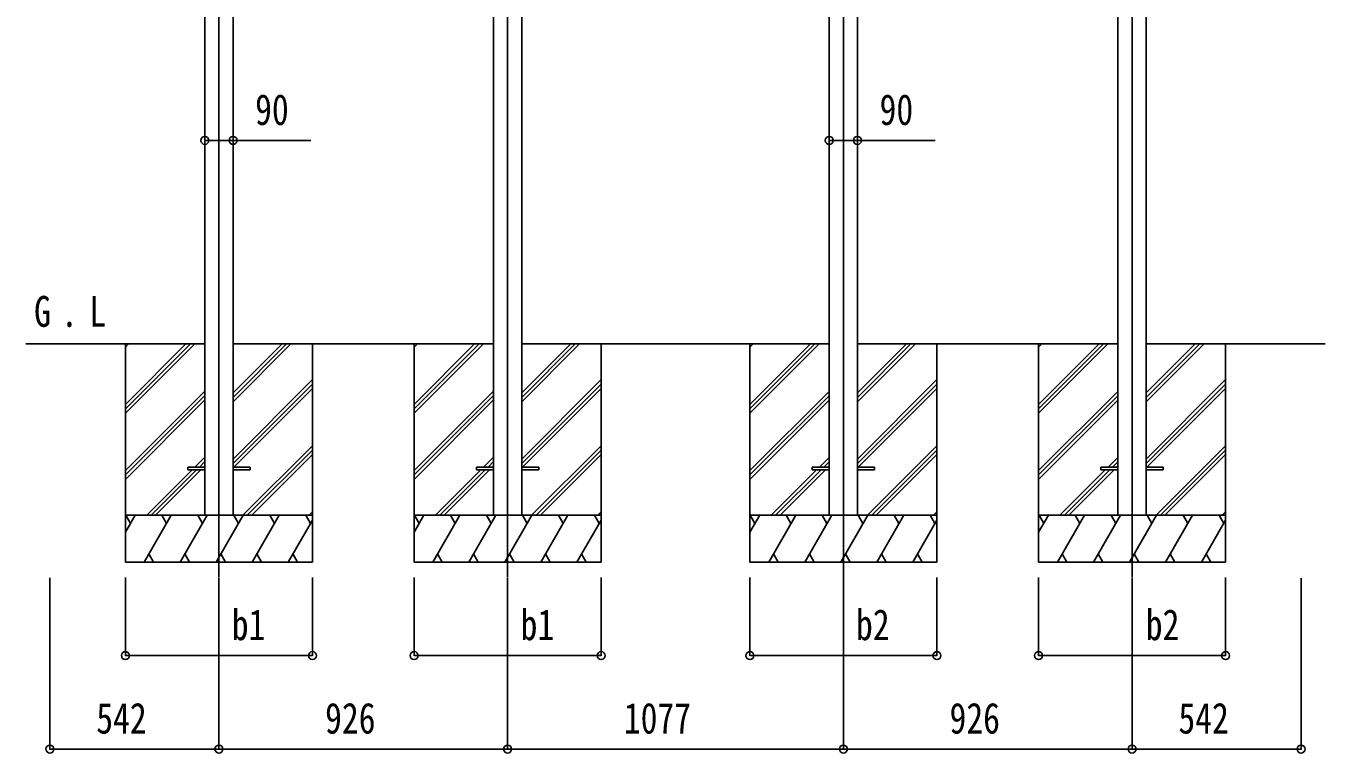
# Model space of a CAD drawing. Units: millimetres, scale not verified. Extents: x -12615 to 12615, y -8910 to 8910.
# Drawn here: x -4170 to -3, y -5798 to -3464 of the extents above; entities that cross this region are included whole.
import ezdxf
from ezdxf.enums import TextEntityAlignment as Align

# ---------------------------------------------------------------- set-up
doc = ezdxf.new("R2010")
doc.units = ezdxf.units.MM
doc.header["$LTSCALE"] = 50
for name, color, linetype in [('0-2_USER1', 3, 'Continuous'), ('0-3_YKK_12', 2, 'Continuous'), ('0-5_YKK_A1', 4, 'Continuous'), ('0-6_YKK_D', 6, 'Continuous')]:
    doc.layers.add(name, color=color, linetype=linetype)
doc.styles.add('ＭＳ ゴシック', font='')
doc.styles.get('ＭＳ ゴシック').set_extended_font_data('MS Gothic')

msp = doc.modelspace()

# ---------------------------------------------------------------- linework, layer by layer
at = {"layer": '0-3_YKK_12'}
for p, q in [((-3551.27, -5234.77), (-3551.27, -2177.62)), ((-2625.27, -5234.77), (-2625.27, -2177.62)), ((-1548.27, -5234.77), (-1548.27, -2177.62)), ((-622.27, -5234.77), (-622.27, -2177.62))]:
    msp.add_line(p, q, dxfattribs=at)
at = {"layer": '0-5_YKK_A1'}
for p, q in [((-3596.47, -5034.77), (-3596.47, -2484.74)), ((-3506.07, -5034.77), (-3506.07, -2484.74)), ((-2670.47, -5034.77), (-2670.47, -2484.74)), ((-2580.07, -5034.77), (-2580.07, -2484.74)), ((-1593.47, -5034.77), (-1593.47, -2484.74)), ((-1503.07, -5034.77), (-1503.07, -2484.74)), ((-667.47, -5034.77), (-667.47, -2484.74)), ((-577.07, -5034.77), (-577.07, -2484.74)), ((-4170.13, -4484.77), (-3596.47, -4484.77)), ((-3851.13, -4484.77), (-3851.13, -5184.77)), ((-3851.13, -4678.94), (-3656.95, -4484.77)), ((-3851.13, -4693.09), (-3642.8, -4484.77)), ((-3851.13, -4707.23), (-3628.66, -4484.77)), ((-3851.13, -4495.1), (-3840.79, -4484.77)), ((-3506.07, -4484.77), (-2670.47, -4484.77)), ((-3505.93, -4670.4), (-3320.29, -4484.77)), ((-3505.93, -4656.25), (-3334.44, -4484.77)), ((-3505.93, -4642.11), (-3348.58, -4484.77)), ((-3251.13, -4484.77), (-3251.13, -5184.77)), ((-2925.13, -4484.77), (-2925.13, -5184.77)), ((-2925.13, -4678.94), (-2730.95, -4484.77)), ((-2925.13, -4693.09), (-2716.8, -4484.77)), ((-2925.13, -4707.23), (-2702.66, -4484.77)), ((-2925.13, -4495.1), (-2914.79, -4484.77)), ((-1593.47, -4484.77), (-2580.07, -4484.77)), ((-2579.93, -4670.4), (-2394.29, -4484.77)), ((-2579.93, -4656.25), (-2408.44, -4484.77)), ((-2579.93, -4642.11), (-2422.58, -4484.77)), ((-2325.13, -4484.77), (-2325.13, -5184.77)), ((-1848.13, -4484.77), (-1848.13, -5184.77)), ((-1848.13, -4678.94), (-1653.95, -4484.77)), ((-1848.13, -4693.09), (-1639.8, -4484.77)), ((-1848.13, -4707.23), (-1625.66, -4484.77)), ((-1848.13, -4495.1), (-1837.79, -4484.77)), ((-1503.07, -4484.77), (-667.47, -4484.77)), ((-1502.93, -4670.4), (-1317.29, -4484.77)), ((-1502.93, -4656.25), (-1331.44, -4484.77)), ((-1502.93, -4642.11), (-1345.58, -4484.77)), ((-1248.13, -4484.77), (-1248.13, -5184.77)), ((-922.13, -4484.77), (-922.13, -5184.77)), ((-922.13, -4678.94), (-727.95, -4484.77)), ((-922.13, -4693.09), (-713.8, -4484.77)), ((-922.13, -4707.23), (-699.66, -4484.77)), ((-922.13, -4495.1), (-911.79, -4484.77)), ((-3.4, -4484.77), (-577.07, -4484.77)), ((-576.93, -4670.4), (-391.29, -4484.77)), ((-576.93, -4656.25), (-405.44, -4484.77)), ((-576.93, -4642.11), (-419.58, -4484.77)), ((-322.13, -4484.77), (-322.13, -5184.77)), ((-3505.93, -4854.24), (-3251.13, -4599.45)), ((-3505.93, -4868.38), (-3251.13, -4613.59)), ((-2579.93, -4854.24), (-2325.13, -4599.45)), ((-2579.93, -4868.38), (-2325.13, -4613.59)), ((-1502.93, -4854.24), (-1248.13, -4599.45)), ((-1502.93, -4868.38), (-1248.13, -4613.59)), ((-576.93, -4854.24), (-322.13, -4599.45)), ((-576.93, -4868.38), (-322.13, -4613.59)), ((-3851.13, -4891.08), (-3596.33, -4636.28)), ((-3851.13, -4905.22), (-3596.33, -4650.42)), ((-3851.13, -4919.36), (-3596.33, -4664.56)), ((-3503.66, -4880.27), (-3251.13, -4627.73)), ((-2925.13, -4891.08), (-2670.33, -4636.28)), ((-2925.13, -4905.22), (-2670.33, -4650.42)), ((-2925.13, -4919.36), (-2670.33, -4664.56)), ((-2577.66, -4880.27), (-2325.13, -4627.73)), ((-1848.13, -4891.08), (-1593.33, -4636.28)), ((-1848.13, -4905.22), (-1593.33, -4650.42)), ((-1848.13, -4919.36), (-1593.33, -4664.56)), ((-1500.66, -4880.27), (-1248.13, -4627.73)), ((-922.13, -4891.08), (-667.33, -4636.28)), ((-922.13, -4905.22), (-667.33, -4650.42)), ((-922.13, -4919.36), (-667.33, -4664.56)), ((-574.66, -4880.27), (-322.13, -4627.73)), ((-3474.32, -5034.77), (-3251.13, -4811.58)), ((-3460.17, -5034.77), (-3251.13, -4825.72)), ((-2548.32, -5034.77), (-2325.13, -4811.58)), ((-2534.17, -5034.77), (-2325.13, -4825.72)), ((-1471.32, -5034.77), (-1248.13, -4811.58)), ((-1457.17, -5034.77), (-1248.13, -4825.72)), ((-545.32, -5034.77), (-322.13, -4811.58)), ((-531.17, -5034.77), (-322.13, -4825.72)), ((-3628.18, -4880.27), (-3596.33, -4848.41)), ((-3614.04, -4880.27), (-3596.33, -4862.55)), ((-3446.03, -5034.77), (-3251.13, -4839.86)), ((-2702.18, -4880.27), (-2670.33, -4848.41)), ((-2688.04, -4880.27), (-2670.33, -4862.55)), ((-2520.03, -5034.77), (-2325.13, -4839.86)), ((-1625.18, -4880.27), (-1593.33, -4848.41)), ((-1611.04, -4880.27), (-1593.33, -4862.55)), ((-1443.03, -5034.77), (-1248.13, -4839.86)), ((-699.18, -4880.27), (-667.33, -4848.41)), ((-685.04, -4880.27), (-667.33, -4862.55)), ((-517.03, -5034.77), (-322.13, -4839.86)), ((-3782.68, -5034.77), (-3637.18, -4889.27)), ((-3768.54, -5034.77), (-3623.04, -4889.27)), ((-3754.4, -5034.77), (-3608.9, -4889.27)), ((-3651.33, -4880.27), (-3651.33, -4889.27)), ((-3651.33, -4880.27), (-3596.33, -4880.27)), ((-3651.33, -4889.27), (-3596.33, -4889.27)), ((-3599.9, -4880.27), (-3596.33, -4876.69)), ((-3506.33, -4880.27), (-3451.33, -4880.27)), ((-3506.33, -4889.27), (-3451.33, -4889.27)), ((-3451.33, -4880.27), (-3451.33, -4889.27)), ((-2856.68, -5034.77), (-2711.18, -4889.27)), ((-2842.54, -5034.77), (-2697.04, -4889.27)), ((-2828.4, -5034.77), (-2682.9, -4889.27)), ((-2725.33, -4880.27), (-2725.33, -4889.27)), ((-2725.33, -4880.27), (-2670.33, -4880.27)), ((-2725.33, -4889.27), (-2670.33, -4889.27)), ((-2673.9, -4880.27), (-2670.33, -4876.69)), ((-2580.33, -4880.27), (-2525.33, -4880.27)), ((-2580.33, -4889.27), (-2525.33, -4889.27)), ((-2525.33, -4880.27), (-2525.33, -4889.27)), ((-1779.68, -5034.77), (-1634.18, -4889.27)), ((-1765.54, -5034.77), (-1620.04, -4889.27)), ((-1751.4, -5034.77), (-1605.9, -4889.27)), ((-1648.33, -4880.27), (-1648.33, -4889.27)), ((-1648.33, -4880.27), (-1593.33, -4880.27)), ((-1648.33, -4889.27), (-1593.33, -4889.27)), ((-1596.9, -4880.27), (-1593.33, -4876.69)), ((-1503.33, -4880.27), (-1448.33, -4880.27)), ((-1503.33, -4889.27), (-1448.33, -4889.27)), ((-1448.33, -4880.27), (-1448.33, -4889.27)), ((-853.68, -5034.77), (-708.18, -4889.27)), ((-839.54, -5034.77), (-694.04, -4889.27)), ((-825.4, -5034.77), (-679.9, -4889.27)), ((-722.33, -4880.27), (-722.33, -4889.27)), ((-722.33, -4880.27), (-667.33, -4880.27)), ((-722.33, -4889.27), (-667.33, -4889.27)), ((-670.9, -4880.27), (-667.33, -4876.69)), ((-577.33, -4880.27), (-522.33, -4880.27)), ((-577.33, -4889.27), (-522.33, -4889.27)), ((-522.33, -4880.27), (-522.33, -4889.27)), ((-3251.13, -5034.77), (-3851.13, -5034.77)), ((-3851.13, -5089.06), (-3819.78, -5034.77)), ((-3834.78, -5060.75), (-3849.78, -5034.77)), ((-3790.91, -5184.77), (-3704.31, -5034.77)), ((-3719.31, -5060.75), (-3734.31, -5034.77)), ((-3675.44, -5184.77), (-3588.84, -5034.77)), ((-3603.84, -5060.75), (-3618.84, -5034.77)), ((-3596.47, -5034.77), (-3506.07, -5034.77)), ((-3559.97, -5184.77), (-3473.37, -5034.77)), ((-3488.37, -5060.75), (-3503.37, -5034.77)), ((-3444.5, -5184.77), (-3357.9, -5034.77)), ((-3372.9, -5060.75), (-3387.9, -5034.77)), ((-3272.43, -5034.77), (-3257.43, -5060.75)), ((-3262.18, -5034.77), (-3251.13, -5023.71)), ((-2325.13, -5034.77), (-2925.13, -5034.77)), ((-2925.13, -5089.06), (-2893.78, -5034.77)), ((-2908.78, -5060.75), (-2923.78, -5034.77)), ((-2864.91, -5184.77), (-2778.31, -5034.77)), ((-2793.31, -5060.75), (-2808.31, -5034.77)), ((-2749.44, -5184.77), (-2662.84, -5034.77)), ((-2677.84, -5060.75), (-2692.84, -5034.77)), ((-2670.47, -5034.77), (-2580.07, -5034.77)), ((-2633.97, -5184.77), (-2547.37, -5034.77)), ((-2562.37, -5060.75), (-2577.37, -5034.77)), ((-2518.5, -5184.77), (-2431.9, -5034.77)), ((-2446.9, -5060.75), (-2461.9, -5034.77)), ((-2346.43, -5034.77), (-2331.43, -5060.75)), ((-2336.18, -5034.77), (-2325.13, -5023.71)), ((-1248.13, -5034.77), (-1848.13, -5034.77)), ((-1848.13, -5089.06), (-1816.78, -5034.77)), ((-1831.78, -5060.75), (-1846.78, -5034.77)), ((-1787.91, -5184.77), (-1701.31, -5034.77)), ((-1716.31, -5060.75), (-1731.31, -5034.77)), ((-1672.44, -5184.77), (-1585.84, -5034.77)), ((-1600.84, -5060.75), (-1615.84, -5034.77)), ((-1593.47, -5034.77), (-1503.07, -5034.77)), ((-1556.97, -5184.77), (-1470.37, -5034.77)), ((-1485.37, -5060.75), (-1500.37, -5034.77)), ((-1441.5, -5184.77), (-1354.9, -5034.77)), ((-1369.9, -5060.75), (-1384.9, -5034.77)), ((-1269.43, -5034.77), (-1254.43, -5060.75)), ((-1259.18, -5034.77), (-1248.13, -5023.71)), ((-322.13, -5034.77), (-922.13, -5034.77)), ((-922.13, -5089.06), (-890.78, -5034.77)), ((-905.78, -5060.75), (-920.78, -5034.77)), ((-861.91, -5184.77), (-775.31, -5034.77)), ((-790.31, -5060.75), (-805.31, -5034.77)), ((-746.44, -5184.77), (-659.84, -5034.77)), ((-674.84, -5060.75), (-689.84, -5034.77)), ((-667.47, -5034.77), (-577.07, -5034.77)), ((-630.97, -5184.77), (-544.37, -5034.77)), ((-559.37, -5060.75), (-574.37, -5034.77)), ((-515.5, -5184.77), (-428.9, -5034.77)), ((-443.9, -5060.75), (-458.9, -5034.77)), ((-343.43, -5034.77), (-328.43, -5060.75)), ((-333.18, -5034.77), (-322.13, -5023.71)), ((-3329.03, -5184.77), (-3251.13, -5049.83)), ((-2403.03, -5184.77), (-2325.13, -5049.83)), ((-1326.03, -5184.77), (-1248.13, -5049.83)), ((-400.03, -5184.77), (-322.13, -5049.83)), ((-3775.91, -5158.79), (-3760.91, -5184.77)), ((-3660.44, -5158.79), (-3645.44, -5184.77)), ((-3544.97, -5158.79), (-3529.97, -5184.77)), ((-3429.5, -5158.79), (-3414.5, -5184.77)), ((-3314.03, -5158.79), (-3299.03, -5184.77)), ((-2849.91, -5158.79), (-2834.91, -5184.77)), ((-2734.44, -5158.79), (-2719.44, -5184.77)), ((-2618.97, -5158.79), (-2603.97, -5184.77)), ((-2503.5, -5158.79), (-2488.5, -5184.77)), ((-2388.03, -5158.79), (-2373.03, -5184.77)), ((-1772.91, -5158.79), (-1757.91, -5184.77)), ((-1657.44, -5158.79), (-1642.44, -5184.77)), ((-1541.97, -5158.79), (-1526.97, -5184.77)), ((-1426.5, -5158.79), (-1411.5, -5184.77)), ((-1311.03, -5158.79), (-1296.03, -5184.77)), ((-846.91, -5158.79), (-831.91, -5184.77)), ((-731.44, -5158.79), (-716.44, -5184.77)), ((-615.97, -5158.79), (-600.97, -5184.77)), ((-500.5, -5158.79), (-485.5, -5184.77)), ((-385.03, -5158.79), (-370.03, -5184.77)), ((-3851.13, -5184.77), (-3251.13, -5184.77)), ((-2925.13, -5184.77), (-2325.13, -5184.77)), ((-1848.13, -5184.77), (-1248.13, -5184.77)), ((-922.13, -5184.77), (-322.13, -5184.77))]:
    msp.add_line(p, q, dxfattribs=at)
at = {"layer": '0-6_YKK_D'}
for p, q in [((-3596.47, -3721.11), (-3596.47, -3832.91)), ((-3506.07, -3721.11), (-3506.07, -3832.91)), ((-1593.47, -3721.11), (-1593.47, -3832.91)), ((-1503.07, -3721.11), (-1503.07, -3832.91)), ((-4093.27, -5235.77), (-4093.27, -5785.77)), ((-3851.13, -5234.77), (-3851.13, -5485.77)), ((-3551.27, -5236.77), (-3551.27, -5785.77)), ((-3551.27, -5236.77), (-3551.27, -5785.77)), ((-3251.13, -5234.77), (-3251.13, -5485.77)), ((-2925.13, -5234.77), (-2925.13, -5485.77)), ((-2625.27, -5236.77), (-2625.27, -5785.77)), ((-2625.27, -5236.77), (-2625.27, -5785.77)), ((-2325.13, -5234.77), (-2325.13, -5485.77)), ((-1848.13, -5234.77), (-1848.13, -5485.77)), ((-1548.27, -5235.77), (-1548.27, -5785.77)), ((-1548.27, -5236.77), (-1548.27, -5785.77)), ((-1248.13, -5234.77), (-1248.13, -5485.77)), ((-922.13, -5234.77), (-922.13, -5485.77)), ((-622.27, -5236.77), (-622.27, -5785.77)), ((-622.27, -5236.77), (-622.27, -5785.77)), ((-322.13, -5234.77), (-322.13, -5485.77)), ((-80.27, -5236.27), (-80.27, -5785.77)), ((-3851.13, -5484.77), (-3251.13, -5484.77)), ((-2925.13, -5484.77), (-2325.13, -5484.77)), ((-1848.13, -5484.77), (-1248.13, -5484.77)), ((-922.13, -5484.77), (-322.13, -5484.77)), ((-4093.27, -5784.77), (-3551.27, -5784.77)), ((-3551.27, -5784.77), (-2625.27, -5784.77)), ((-1548.27, -5784.77), (-2625.27, -5784.77)), ((-1548.27, -5784.77), (-622.27, -5784.77)), ((-80.27, -5784.77), (-622.27, -5784.77))]:
    msp.add_line(p, q, dxfattribs=at)
for points in [[(-3596.47, -3831.91), (-3506.07, -3831.91), (-3256.67, -3831.91)], [(-1593.47, -3831.91), (-1503.07, -3831.91), (-1253.67, -3831.91)]]:
    msp.add_lwpolyline(points, dxfattribs=at)
for centre in [(-3596.47, -3831.91), (-3506.07, -3831.91), (-1593.47, -3831.91), (-1503.07, -3831.91), (-3851.13, -5484.77), (-3251.13, -5484.77), (-2925.13, -5484.77), (-2325.13, -5484.77), (-1848.13, -5484.77), (-1248.13, -5484.77), (-922.13, -5484.77), (-322.13, -5484.77), (-4093.27, -5784.77), (-3551.27, -5784.77), (-3551.27, -5784.77), (-2625.27, -5784.77), (-2625.27, -5784.77), (-1548.27, -5784.77), (-1548.27, -5784.77), (-622.27, -5784.77), (-622.27, -5784.77), (-80.27, -5784.77)]:
    msp.add_circle(centre, 12.75, dxfattribs=at)

# ---------------------------------------------------------------- texts
at = {"layer": '0-2_USER1', "style": 'ＭＳ ゴシック', "width": 0.8}
for s, p in [('G', (-4144.17, -4459.46)), ('L', (-3966.85, -4459.46)), ('.', (-4057.77, -4459.46))]:
    msp.add_text(s, height=98.97, dxfattribs=at).set_placement(p, align=Align.BOTTOM_LEFT)
at = {"layer": '0-6_YKK_D', "style": 'ＭＳ ゴシック', "width": 0.8}
for s, p in [('90', (-3435.07, -3811.91)), ('90', (-1432.07, -3811.91)), ('b1', (-3509.96, -5464.77)), ('b1', (-2583.52, -5464.77)), ('b2', (-1507.8, -5464.77)), ('b2', (-578.29, -5464.77)), ('542', (-3944.67, -5764.77)), ('926', (-3210.67, -5764.77)), ('1077', (-2252.37, -5764.77)), ('926', (-1207.67, -5764.77)), ('542', (-473.67, -5764.77))]:
    msp.add_text(s, height=98.97, dxfattribs=at).set_placement(p, align=Align.BOTTOM_LEFT)

doc.saveas('drawing.dxf')
